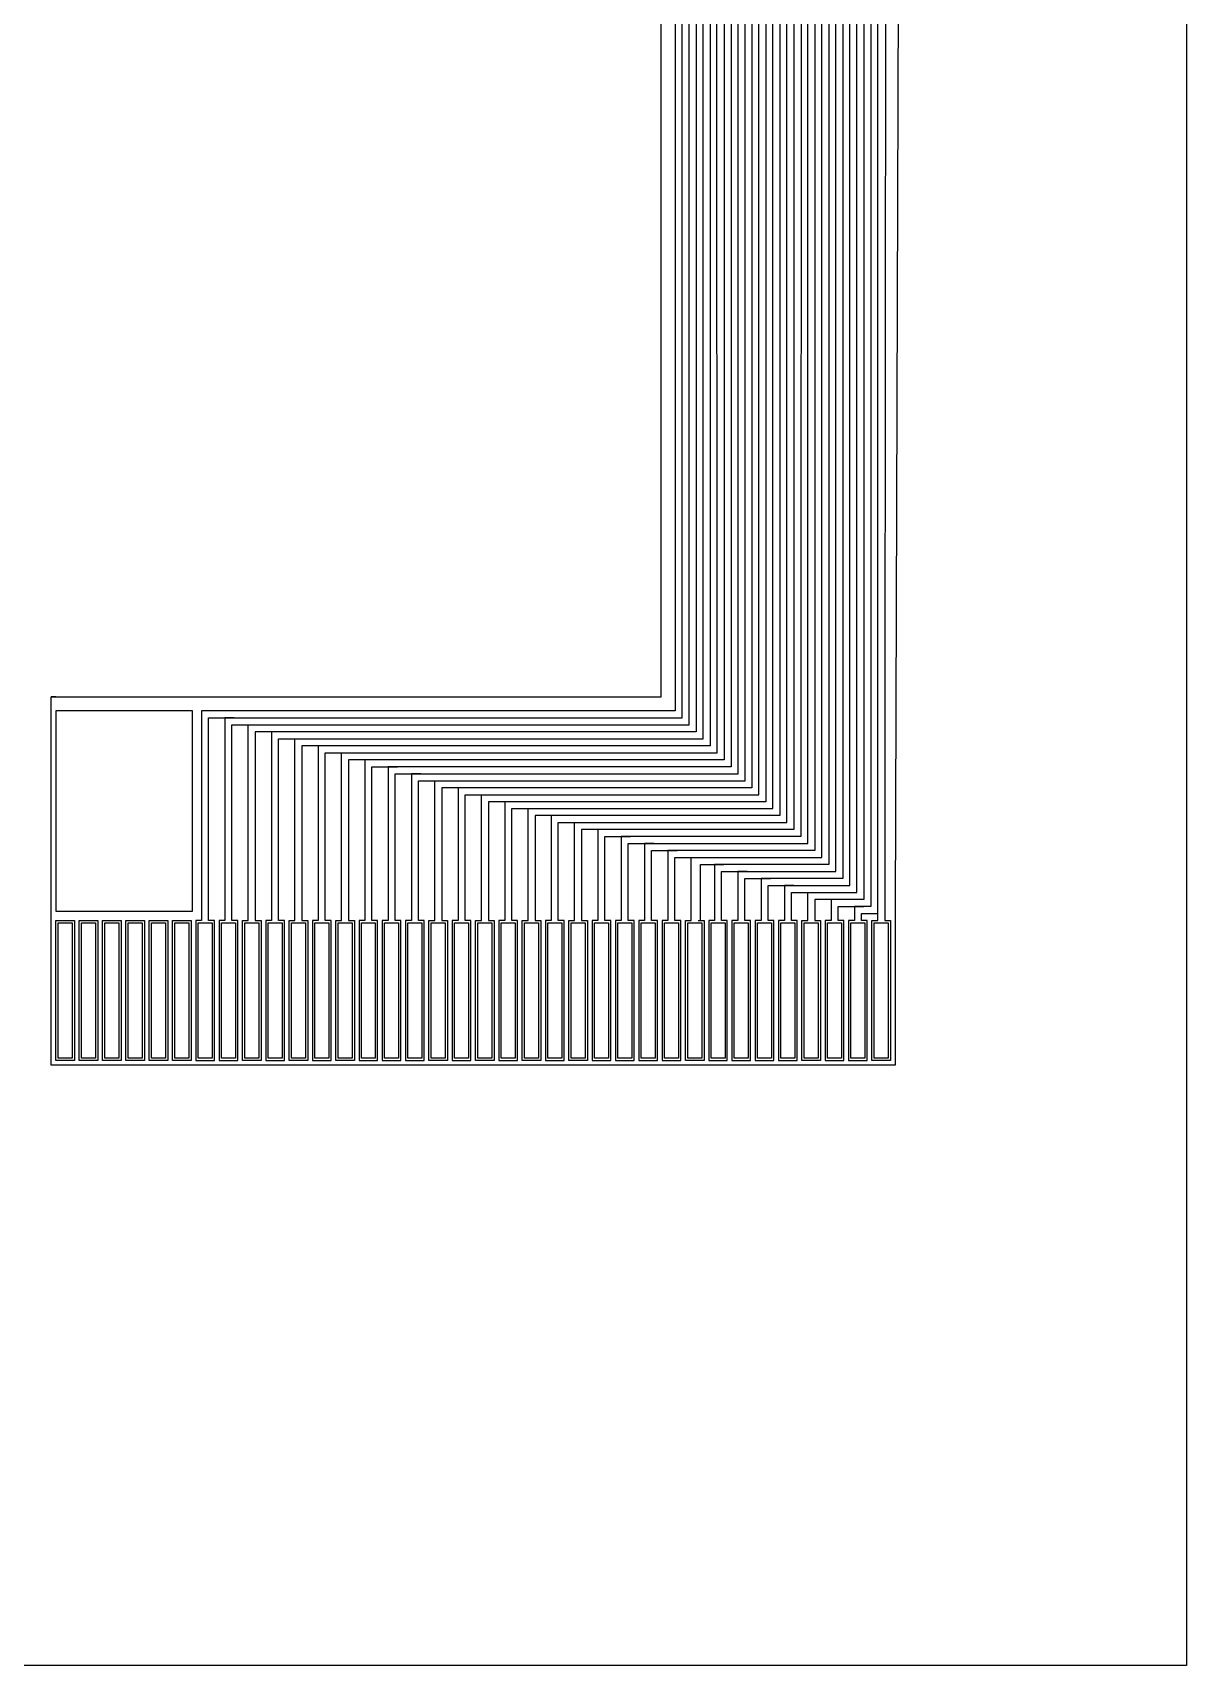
# Model space of a CAD drawing. Header units: inches. Extents: x 30.9 to 70.9, y 33.3 to 103.3.
# Drawn here: x 46.18 to 70.93, y 33.29 to 68.29 of the extents above; entities that cross this region are included whole.
import ezdxf

# ---------------------------------------------------------------- set-up
doc = ezdxf.new("R2010")
doc.units = ezdxf.units.IN
doc.header["$MEASUREMENT"] = 0
for name, color, linetype in [('Foil', 5, 'Continuous'), ('Hole', 1, 'Continuous'), ('Outline', 93, 'Continuous'), ('Raster', 2, 'Continuous')]:
    doc.layers.add(name, color=color, linetype=linetype)

msp = doc.modelspace()

# ---------------------------------------------------------------- linework, layer by layer
at = {"layer": 'Foil'}
for p, q in [((70.927, 103.286), (70.927, 33.286)), ((59.96, 80.751), (59.96, 53.751)), ((60.11, 53.751), (60.11, 80.751)), ((60.26, 53.751), (60.26, 80.751)), ((60.41, 80.751), (60.41, 53.751)), ((60.56, 53.751), (60.56, 80.751)), ((60.71, 80.751), (60.71, 53.751)), ((60.86, 53.751), (60.852, 80.776)), ((61.01, 80.751), (61.01, 53.751)), ((61.16, 80.751), (61.16, 53.751)), ((61.31, 53.751), (61.31, 80.751)), ((61.46, 53.751), (61.46, 80.751)), ((61.61, 80.751), (61.61, 53.751)), ((61.76, 53.751), (61.76, 80.751)), ((61.91, 80.751), (61.91, 53.751)), ((62.06, 53.751), (62.06, 80.751)), ((62.21, 80.751), (62.21, 53.751)), ((62.36, 53.751), (62.36, 80.751)), ((62.51, 80.751), (62.51, 53.751)), ((62.662, 80.789), (62.66, 53.751)), ((62.81, 53.751), (62.81, 80.751)), ((62.96, 80.751), (62.96, 53.751)), ((63.11, 53.751), (63.11, 80.751)), ((63.26, 80.751), (63.26, 53.751)), ((63.41, 53.751), (63.41, 80.751)), ((63.56, 80.751), (63.56, 53.751)), ((63.71, 53.751), (63.71, 80.751)), ((63.86, 53.751), (63.86, 80.751)), ((64.01, 80.751), (64.01, 53.751)), ((64.16, 80.751), (64.16, 53.751)), ((64.31, 53.751), (64.31, 80.751)), ((64.485, 80.793), (64.46, 53.751)), ((49.606, 53.751), (46.681, 53.751)), ((46.681, 53.751), (46.681, 49.451)), ((49.606, 49.451), (49.606, 53.751)), ((59.96, 53.751), (49.806, 53.751)), ((49.806, 53.751), (49.806, 49.251)), ((49.956, 49.251), (49.956, 53.601)), ((49.956, 53.601), (60.11, 53.601)), ((50.506, 53.601), (50.306, 53.601)), ((50.306, 53.601), (50.306, 49.251)), ((60.11, 53.601), (60.11, 53.751)), ((60.26, 53.451), (60.26, 53.751)), ((60.41, 53.751), (60.41, 53.301)), ((60.56, 53.151), (60.56, 53.751)), ((60.71, 53.751), (60.71, 53.001)), ((60.86, 52.851), (60.86, 53.751)), ((61.01, 53.751), (61.01, 52.701)), ((61.16, 53.751), (61.16, 52.551)), ((61.31, 52.401), (61.31, 53.751)), ((61.46, 52.251), (61.46, 53.751)), ((61.61, 53.751), (61.61, 52.101)), ((61.76, 51.951), (61.76, 53.751)), ((61.91, 53.751), (61.91, 51.801)), ((62.06, 51.651), (62.06, 53.751)), ((62.21, 53.751), (62.21, 51.501)), ((62.36, 51.351), (62.36, 53.751)), ((62.51, 53.751), (62.51, 51.201)), ((62.66, 53.751), (62.66, 51.051)), ((62.81, 50.901), (62.81, 53.751)), ((62.96, 53.751), (62.96, 50.751)), ((63.11, 50.601), (63.11, 53.751)), ((63.26, 53.751), (63.26, 50.451)), ((63.41, 50.301), (63.41, 53.751)), ((63.56, 53.751), (63.56, 50.151)), ((63.71, 50.001), (63.71, 53.751)), ((63.86, 49.851), (63.86, 53.751)), ((64.01, 53.751), (64.01, 49.701)), ((64.16, 53.751), (64.16, 49.551)), ((64.31, 49.551), (64.31, 53.751)), ((64.46, 53.751), (64.456, 49.251)), ((50.456, 49.251), (50.456, 53.451)), ((50.456, 53.451), (50.806, 53.451)), ((50.806, 53.451), (51.006, 53.451)), ((50.806, 49.251), (50.806, 53.451)), ((50.806, 53.451), (60.26, 53.451)), ((60.41, 53.301), (50.956, 53.301)), ((50.956, 53.301), (50.956, 49.251)), ((51.506, 53.301), (51.306, 53.301)), ((51.306, 53.301), (51.306, 49.251)), ((51.456, 49.251), (51.456, 53.151)), ((51.456, 53.151), (51.806, 53.151)), ((51.806, 53.151), (52.006, 53.151)), ((51.806, 49.251), (51.806, 53.151)), ((51.806, 53.151), (60.56, 53.151)), ((60.71, 53.001), (51.956, 53.001)), ((51.956, 53.001), (51.956, 49.251)), ((52.506, 53.001), (52.306, 53.001)), ((52.306, 53.001), (52.306, 49.251)), ((52.456, 49.251), (52.456, 52.851)), ((52.456, 52.851), (52.806, 52.851)), ((52.806, 52.851), (53.006, 52.851)), ((52.806, 49.251), (52.806, 52.851)), ((52.806, 52.851), (60.86, 52.851)), ((61.01, 52.701), (52.956, 52.701)), ((52.956, 52.701), (52.956, 49.251)), ((53.506, 52.701), (53.306, 52.701)), ((53.306, 52.701), (53.306, 49.251)), ((53.456, 49.251), (53.456, 52.551)), ((53.456, 52.551), (53.806, 52.551)), ((53.806, 52.551), (54.006, 52.551)), ((61.16, 52.551), (53.806, 52.551)), ((53.806, 52.551), (53.806, 49.251)), ((53.956, 49.251), (53.956, 52.401)), ((53.956, 52.401), (61.31, 52.401)), ((54.506, 52.401), (54.306, 52.401)), ((54.306, 52.401), (54.306, 49.251)), ((54.456, 49.251), (54.456, 52.251)), ((54.456, 52.251), (54.806, 52.251)), ((54.806, 52.251), (55.006, 52.251)), ((54.806, 49.251), (54.806, 52.251)), ((54.806, 52.251), (61.46, 52.251)), ((61.61, 52.101), (54.956, 52.101)), ((54.956, 52.101), (54.956, 49.251)), ((55.506, 52.101), (55.306, 52.101)), ((55.306, 52.101), (55.306, 49.251)), ((55.456, 49.251), (55.456, 51.951)), ((55.456, 51.951), (55.806, 51.951)), ((55.806, 51.951), (56.006, 51.951)), ((55.806, 49.251), (55.806, 51.951)), ((55.806, 51.951), (61.76, 51.951)), ((61.91, 51.801), (55.956, 51.801)), ((55.956, 51.801), (55.956, 49.251)), ((56.506, 51.801), (56.306, 51.801)), ((56.306, 51.801), (56.306, 49.251)), ((56.456, 49.251), (56.456, 51.651)), ((56.456, 51.651), (56.806, 51.651)), ((56.806, 51.651), (57.006, 51.651)), ((56.806, 49.251), (56.806, 51.651)), ((56.806, 51.651), (62.06, 51.651)), ((62.21, 51.501), (56.956, 51.501)), ((56.956, 51.501), (56.956, 49.251)), ((57.506, 51.501), (57.306, 51.501)), ((57.306, 51.501), (57.306, 49.251)), ((57.456, 49.251), (57.456, 51.351)), ((57.456, 51.351), (57.806, 51.351)), ((57.806, 51.351), (58.006, 51.351)), ((57.806, 49.251), (57.806, 51.351)), ((57.806, 51.351), (62.36, 51.351)), ((62.51, 51.201), (57.956, 51.201)), ((57.956, 51.201), (57.956, 49.251)), ((58.506, 51.201), (58.306, 51.201)), ((58.306, 51.201), (58.306, 49.251)), ((58.456, 49.251), (58.456, 51.051)), ((58.456, 51.051), (58.806, 51.051)), ((58.806, 51.051), (59.006, 51.051)), ((62.66, 51.051), (58.806, 51.051)), ((58.806, 51.051), (58.806, 49.251)), ((58.956, 49.251), (58.956, 50.901)), ((58.956, 50.901), (62.81, 50.901)), ((59.506, 50.901), (59.306, 50.901)), ((59.306, 50.901), (59.306, 49.251)), ((59.456, 49.251), (59.456, 50.751)), ((59.456, 50.751), (59.806, 50.751)), ((59.806, 50.751), (60.006, 50.751)), ((62.96, 50.751), (59.806, 50.751)), ((59.806, 50.751), (59.806, 49.251)), ((59.956, 49.251), (59.956, 50.601)), ((59.956, 50.601), (63.11, 50.601)), ((60.306, 49.251), (60.306, 50.601)), ((60.306, 50.601), (60.506, 50.601)), ((60.506, 49.251), (60.506, 50.451)), ((60.506, 50.451), (60.806, 50.451)), ((60.806, 50.451), (61.006, 50.451)), ((63.26, 50.451), (60.806, 50.451)), ((60.806, 50.451), (60.806, 49.251)), ((60.956, 49.251), (60.956, 50.301)), ((60.956, 50.301), (63.41, 50.301)), ((61.506, 50.301), (61.306, 50.301)), ((61.306, 50.301), (61.306, 49.251)), ((61.456, 49.251), (61.456, 50.151)), ((61.456, 50.151), (61.806, 50.151)), ((61.806, 50.151), (62.006, 50.151)), ((63.56, 50.151), (61.806, 50.151)), ((61.806, 50.151), (61.806, 49.251)), ((61.956, 49.251), (61.956, 50.001)), ((61.956, 50.001), (63.71, 50.001)), ((62.506, 50.001), (62.306, 50.001)), ((62.306, 50.001), (62.306, 49.251)), ((62.456, 49.251), (62.456, 49.851)), ((62.456, 49.851), (62.806, 49.851)), ((62.806, 49.851), (63.006, 49.851)), ((62.806, 49.251), (62.806, 49.851)), ((62.806, 49.851), (63.86, 49.851)), ((62.956, 49.701), (62.956, 49.251)), ((64.01, 49.701), (62.956, 49.701)), ((63.506, 49.701), (63.306, 49.701)), ((63.306, 49.701), (63.306, 49.251)), ((46.681, 49.451), (49.606, 49.451)), ((63.456, 49.251), (63.456, 49.551)), ((63.456, 49.551), (63.806, 49.551)), ((63.806, 49.551), (64.006, 49.551)), ((64.16, 49.551), (63.806, 49.551)), ((63.806, 49.551), (63.806, 49.251)), ((63.956, 49.251), (63.956, 49.401)), ((63.956, 49.401), (64.31, 49.401)), ((64.306, 49.251), (64.31, 49.401)), ((64.31, 49.401), (64.31, 49.601)), ((64.31, 49.401), (64.31, 49.551)), ((46.681, 46.251), (46.681, 49.251)), ((46.681, 49.251), (47.081, 49.251)), ((47.081, 49.251), (47.081, 46.251)), ((47.181, 46.251), (47.181, 49.251)), ((47.181, 49.251), (47.581, 49.251)), ((47.581, 49.251), (47.581, 46.251)), ((47.681, 46.251), (47.681, 49.251)), ((47.681, 49.251), (48.081, 49.251)), ((48.081, 49.251), (48.081, 46.251)), ((48.181, 46.251), (48.181, 49.251)), ((48.181, 49.251), (48.581, 49.251)), ((48.581, 49.251), (48.581, 46.251)), ((48.681, 46.251), (48.681, 49.251)), ((48.681, 49.251), (49.081, 49.251)), ((49.081, 49.251), (49.081, 46.251)), ((49.181, 46.251), (49.181, 49.251)), ((49.181, 49.251), (49.581, 49.251)), ((49.581, 49.251), (49.581, 46.251)), ((49.806, 49.251), (49.681, 49.251)), ((49.681, 49.251), (49.681, 46.251)), ((50.081, 49.251), (49.956, 49.251)), ((50.081, 46.251), (50.081, 49.251)), ((50.306, 49.251), (50.181, 49.251)), ((50.181, 49.251), (50.181, 46.251)), ((50.581, 49.251), (50.456, 49.251)), ((50.581, 46.251), (50.581, 49.251)), ((50.681, 46.251), (50.681, 49.251)), ((50.681, 49.251), (50.806, 49.251)), ((50.956, 49.251), (51.081, 49.251)), ((51.081, 49.251), (51.081, 46.251)), ((51.306, 49.251), (51.181, 49.251)), ((51.181, 49.251), (51.181, 46.251)), ((51.581, 49.251), (51.456, 49.251)), ((51.581, 46.251), (51.581, 49.251)), ((51.681, 46.251), (51.681, 49.251)), ((51.681, 49.251), (51.806, 49.251)), ((51.956, 49.251), (52.081, 49.251)), ((52.081, 49.251), (52.081, 46.251)), ((52.306, 49.251), (52.181, 49.251)), ((52.181, 49.251), (52.181, 46.251)), ((52.581, 49.251), (52.456, 49.251)), ((52.581, 46.251), (52.581, 49.251)), ((52.681, 46.251), (52.681, 49.251)), ((52.681, 49.251), (52.806, 49.251)), ((52.956, 49.251), (53.081, 49.251)), ((53.081, 49.251), (53.081, 46.251)), ((53.306, 49.251), (53.181, 49.251)), ((53.181, 49.251), (53.181, 46.251)), ((53.581, 49.251), (53.456, 49.251)), ((53.581, 46.251), (53.581, 49.251)), ((53.806, 49.251), (53.681, 49.251)), ((53.681, 49.251), (53.681, 46.251)), ((54.081, 49.251), (53.956, 49.251)), ((54.081, 46.251), (54.081, 49.251)), ((54.306, 49.251), (54.181, 49.251)), ((54.181, 49.251), (54.181, 46.251)), ((54.581, 49.251), (54.456, 49.251)), ((54.581, 46.251), (54.581, 49.251)), ((54.681, 46.251), (54.681, 49.251)), ((54.681, 49.251), (54.806, 49.251)), ((54.956, 49.251), (55.081, 49.251)), ((55.081, 49.251), (55.081, 46.251)), ((55.306, 49.251), (55.181, 49.251)), ((55.181, 49.251), (55.181, 46.251)), ((55.581, 49.251), (55.456, 49.251)), ((55.581, 46.251), (55.581, 49.251)), ((55.681, 46.251), (55.681, 49.251)), ((55.681, 49.251), (55.806, 49.251)), ((55.956, 49.251), (56.081, 49.251)), ((56.081, 49.251), (56.081, 46.251)), ((56.306, 49.251), (56.181, 49.251)), ((56.181, 49.251), (56.181, 46.251)), ((56.581, 49.251), (56.456, 49.251)), ((56.581, 46.251), (56.581, 49.251)), ((56.681, 46.251), (56.681, 49.251)), ((56.681, 49.251), (56.806, 49.251)), ((56.956, 49.251), (57.081, 49.251)), ((57.081, 49.251), (57.081, 46.251)), ((57.306, 49.251), (57.181, 49.251)), ((57.181, 49.251), (57.181, 46.251)), ((57.581, 49.251), (57.456, 49.251)), ((57.581, 46.251), (57.581, 49.251)), ((57.681, 46.251), (57.681, 49.251)), ((57.681, 49.251), (57.806, 49.251)), ((57.956, 49.251), (58.081, 49.251)), ((58.081, 49.251), (58.081, 46.251)), ((58.306, 49.251), (58.181, 49.251)), ((58.181, 49.251), (58.181, 46.251)), ((58.581, 49.251), (58.456, 49.251)), ((58.581, 46.251), (58.581, 49.251)), ((58.806, 49.251), (58.681, 49.251)), ((58.681, 49.251), (58.681, 46.251)), ((59.081, 49.251), (58.956, 49.251)), ((59.081, 46.251), (59.081, 49.251)), ((59.306, 49.251), (59.181, 49.251)), ((59.181, 49.251), (59.181, 46.251)), ((59.581, 49.251), (59.456, 49.251)), ((59.581, 46.251), (59.581, 49.251)), ((59.806, 49.251), (59.681, 49.251)), ((59.681, 49.251), (59.681, 46.251)), ((60.081, 49.251), (59.956, 49.251)), ((60.081, 46.251), (60.081, 49.251)), ((60.181, 46.251), (60.181, 49.251)), ((60.181, 49.251), (60.306, 49.251)), ((60.456, 49.251), (60.581, 49.251)), ((60.581, 49.251), (60.581, 46.251)), ((60.806, 49.251), (60.681, 49.251)), ((60.681, 49.251), (60.681, 46.251)), ((61.081, 49.251), (60.956, 49.251)), ((61.081, 46.251), (61.081, 49.251)), ((61.306, 49.251), (61.181, 49.251)), ((61.181, 49.251), (61.181, 46.251)), ((61.581, 49.251), (61.456, 49.251)), ((61.581, 46.251), (61.581, 49.251)), ((61.806, 49.251), (61.681, 49.251)), ((61.681, 49.251), (61.681, 46.251)), ((62.081, 49.251), (61.956, 49.251)), ((62.081, 46.251), (62.081, 49.251)), ((62.306, 49.251), (62.181, 49.251)), ((62.181, 49.251), (62.181, 46.251)), ((62.581, 49.251), (62.456, 49.251)), ((62.581, 46.251), (62.581, 49.251)), ((62.681, 46.251), (62.681, 49.251)), ((62.681, 49.251), (62.806, 49.251)), ((62.956, 49.251), (63.081, 49.251)), ((63.081, 49.251), (63.081, 46.251)), ((63.306, 49.251), (63.181, 49.251)), ((63.181, 49.251), (63.181, 46.251)), ((63.581, 49.251), (63.456, 49.251)), ((63.581, 46.251), (63.581, 49.251)), ((63.806, 49.251), (63.681, 49.251)), ((63.681, 49.251), (63.681, 46.251)), ((64.081, 49.251), (63.956, 49.251)), ((64.081, 46.251), (64.081, 49.251)), ((64.181, 46.251), (64.181, 49.251)), ((64.181, 49.251), (64.306, 49.251)), ((64.456, 49.251), (64.581, 49.251)), ((64.581, 49.251), (64.581, 46.251)), ((47.081, 46.251), (46.681, 46.251)), ((47.581, 46.251), (47.181, 46.251)), ((48.081, 46.251), (47.681, 46.251)), ((48.581, 46.251), (48.181, 46.251)), ((49.081, 46.251), (48.681, 46.251)), ((49.581, 46.251), (49.181, 46.251)), ((49.681, 46.251), (50.081, 46.251)), ((50.181, 46.251), (50.581, 46.251)), ((51.081, 46.251), (50.681, 46.251)), ((51.181, 46.251), (51.581, 46.251)), ((52.081, 46.251), (51.681, 46.251)), ((52.181, 46.251), (52.581, 46.251)), ((53.081, 46.251), (52.681, 46.251)), ((53.181, 46.251), (53.581, 46.251)), ((53.681, 46.251), (54.081, 46.251)), ((54.181, 46.251), (54.581, 46.251)), ((55.081, 46.251), (54.681, 46.251)), ((55.181, 46.251), (55.581, 46.251)), ((56.081, 46.251), (55.681, 46.251)), ((56.181, 46.251), (56.581, 46.251)), ((57.081, 46.251), (56.681, 46.251)), ((57.181, 46.251), (57.581, 46.251)), ((58.081, 46.251), (57.681, 46.251)), ((58.181, 46.251), (58.581, 46.251)), ((58.681, 46.251), (59.081, 46.251)), ((59.181, 46.251), (59.581, 46.251)), ((59.681, 46.251), (60.081, 46.251)), ((60.581, 46.251), (60.181, 46.251)), ((60.681, 46.251), (61.081, 46.251)), ((61.181, 46.251), (61.581, 46.251)), ((61.681, 46.251), (62.081, 46.251)), ((62.181, 46.251), (62.581, 46.251)), ((63.081, 46.251), (62.681, 46.251)), ((63.181, 46.251), (63.581, 46.251)), ((63.681, 46.251), (64.081, 46.251)), ((64.581, 46.251), (64.181, 46.251)), ((70.927, 33.286), (30.927, 33.286))]:
    msp.add_line(p, q, dxfattribs=at)
at = {"layer": 'Hole'}
for p, q in [((70.927, 103.286), (70.927, 33.286)), ((46.731, 46.301), (46.731, 49.201)), ((46.731, 49.201), (47.031, 49.201)), ((47.031, 49.201), (47.031, 46.301)), ((47.231, 46.301), (47.231, 49.201)), ((47.231, 49.201), (47.531, 49.201)), ((47.531, 49.201), (47.531, 46.301)), ((47.731, 46.301), (47.731, 49.201)), ((47.731, 49.201), (48.031, 49.201)), ((48.031, 49.201), (48.031, 46.301)), ((48.231, 46.301), (48.231, 49.201)), ((48.231, 49.201), (48.531, 49.201)), ((48.531, 49.201), (48.531, 46.301)), ((48.731, 46.301), (48.731, 49.201)), ((48.731, 49.201), (49.031, 49.201)), ((49.031, 49.201), (49.031, 46.301)), ((49.231, 46.301), (49.231, 49.201)), ((49.231, 49.201), (49.531, 49.201)), ((49.531, 49.201), (49.531, 46.301)), ((49.731, 46.301), (49.731, 49.201)), ((49.731, 49.201), (50.031, 49.201)), ((50.031, 49.201), (50.031, 46.301)), ((50.231, 46.301), (50.231, 49.201)), ((50.231, 49.201), (50.531, 49.201)), ((50.531, 49.201), (50.531, 46.301)), ((50.731, 46.301), (50.731, 49.201)), ((50.731, 49.201), (51.031, 49.201)), ((51.031, 49.201), (51.031, 46.301)), ((51.231, 46.301), (51.231, 49.201)), ((51.231, 49.201), (51.531, 49.201)), ((51.531, 49.201), (51.531, 46.301)), ((51.731, 46.301), (51.731, 49.201)), ((51.731, 49.201), (52.031, 49.201)), ((52.031, 49.201), (52.031, 46.301)), ((52.231, 46.301), (52.231, 49.201)), ((52.231, 49.201), (52.531, 49.201)), ((52.531, 49.201), (52.531, 46.301)), ((52.731, 46.301), (52.731, 49.201)), ((52.731, 49.201), (53.031, 49.201)), ((53.031, 49.201), (53.031, 46.301)), ((53.231, 46.301), (53.231, 49.201)), ((53.231, 49.201), (53.531, 49.201)), ((53.531, 49.201), (53.531, 46.301)), ((53.731, 46.301), (53.731, 49.201)), ((53.731, 49.201), (54.031, 49.201)), ((54.031, 49.201), (54.031, 46.301)), ((54.231, 46.301), (54.231, 49.201)), ((54.231, 49.201), (54.531, 49.201)), ((54.531, 49.201), (54.531, 46.301)), ((54.731, 46.301), (54.731, 49.201)), ((54.731, 49.201), (55.031, 49.201)), ((55.031, 49.201), (55.031, 46.301)), ((55.231, 46.301), (55.231, 49.201)), ((55.231, 49.201), (55.531, 49.201)), ((55.531, 49.201), (55.531, 46.301)), ((55.731, 46.301), (55.731, 49.201)), ((55.731, 49.201), (56.031, 49.201)), ((56.031, 49.201), (56.031, 46.301)), ((56.231, 46.301), (56.231, 49.201)), ((56.231, 49.201), (56.531, 49.201)), ((56.531, 49.201), (56.531, 46.301)), ((56.731, 46.301), (56.731, 49.201)), ((56.731, 49.201), (57.031, 49.201)), ((57.031, 49.201), (57.031, 46.301)), ((57.231, 46.301), (57.231, 49.201)), ((57.231, 49.201), (57.531, 49.201)), ((57.531, 49.201), (57.531, 46.301)), ((57.731, 46.301), (57.731, 49.201)), ((57.731, 49.201), (58.031, 49.201)), ((58.031, 49.201), (58.031, 46.301)), ((58.231, 46.301), (58.231, 49.201)), ((58.231, 49.201), (58.531, 49.201)), ((58.531, 49.201), (58.531, 46.301)), ((58.731, 46.301), (58.731, 49.201)), ((58.731, 49.201), (59.031, 49.201)), ((59.031, 49.201), (59.031, 46.301)), ((59.231, 46.301), (59.231, 49.201)), ((59.231, 49.201), (59.531, 49.201)), ((59.531, 49.201), (59.531, 46.301)), ((59.731, 46.301), (59.731, 49.201)), ((59.731, 49.201), (60.031, 49.201)), ((60.031, 49.201), (60.031, 46.301)), ((60.231, 46.301), (60.231, 49.201)), ((60.231, 49.201), (60.531, 49.201)), ((60.531, 49.201), (60.531, 46.301)), ((60.731, 46.301), (60.731, 49.201)), ((60.731, 49.201), (61.031, 49.201)), ((61.031, 49.201), (61.031, 46.301)), ((61.231, 46.301), (61.231, 49.201)), ((61.231, 49.201), (61.531, 49.201)), ((61.531, 49.201), (61.531, 46.301)), ((61.731, 46.301), (61.731, 49.201)), ((61.731, 49.201), (62.031, 49.201)), ((62.031, 49.201), (62.031, 46.301)), ((62.231, 46.301), (62.231, 49.201)), ((62.231, 49.201), (62.531, 49.201)), ((62.531, 49.201), (62.531, 46.301)), ((62.731, 46.301), (62.731, 49.201)), ((62.731, 49.201), (63.031, 49.201)), ((63.031, 49.201), (63.031, 46.301)), ((63.231, 46.301), (63.231, 49.201)), ((63.231, 49.201), (63.531, 49.201)), ((63.531, 49.201), (63.531, 46.301)), ((63.731, 46.301), (63.731, 49.201)), ((63.731, 49.201), (64.031, 49.201)), ((64.031, 49.201), (64.031, 46.301)), ((64.231, 46.301), (64.231, 49.201)), ((64.231, 49.201), (64.531, 49.201)), ((64.531, 49.201), (64.531, 46.301)), ((47.031, 46.301), (46.731, 46.301)), ((47.531, 46.301), (47.231, 46.301)), ((48.031, 46.301), (47.731, 46.301)), ((48.531, 46.301), (48.231, 46.301)), ((49.031, 46.301), (48.731, 46.301)), ((49.531, 46.301), (49.231, 46.301)), ((50.031, 46.301), (49.731, 46.301)), ((50.531, 46.301), (50.231, 46.301)), ((51.031, 46.301), (50.731, 46.301)), ((51.531, 46.301), (51.231, 46.301)), ((52.031, 46.301), (51.731, 46.301)), ((52.531, 46.301), (52.231, 46.301)), ((53.031, 46.301), (52.731, 46.301)), ((53.531, 46.301), (53.231, 46.301)), ((54.031, 46.301), (53.731, 46.301)), ((54.531, 46.301), (54.231, 46.301)), ((55.031, 46.301), (54.731, 46.301)), ((55.531, 46.301), (55.231, 46.301)), ((56.031, 46.301), (55.731, 46.301)), ((56.531, 46.301), (56.231, 46.301)), ((57.031, 46.301), (56.731, 46.301)), ((57.531, 46.301), (57.231, 46.301)), ((58.031, 46.301), (57.731, 46.301)), ((58.531, 46.301), (58.231, 46.301)), ((59.031, 46.301), (58.731, 46.301)), ((59.531, 46.301), (59.231, 46.301)), ((60.031, 46.301), (59.731, 46.301)), ((60.531, 46.301), (60.231, 46.301)), ((61.031, 46.301), (60.731, 46.301)), ((61.531, 46.301), (61.231, 46.301)), ((62.031, 46.301), (61.731, 46.301)), ((62.531, 46.301), (62.231, 46.301)), ((63.031, 46.301), (62.731, 46.301)), ((63.531, 46.301), (63.231, 46.301)), ((64.031, 46.301), (63.731, 46.301)), ((64.531, 46.301), (64.231, 46.301)), ((70.927, 33.286), (30.927, 33.286))]:
    msp.add_line(p, q, dxfattribs=at)
at = {"layer": 'Outline'}
for p, q in [((70.927, 103.286), (70.927, 33.286)), ((59.66, 54.051), (59.66, 80.751)), ((64.785, 80.793), (64.681, 49.451)), ((46.681, 54.051), (46.581, 54.051)), ((46.581, 54.051), (59.66, 54.051)), ((64.681, 49.451), (64.681, 46.151)), ((64.681, 46.151), (46.581, 46.151)), ((70.927, 33.286), (30.927, 33.286))]:
    msp.add_line(p, q, dxfattribs=at)
msp.add_lwpolyline([(46.581, 46.151), (46.581, 54.051)], dxfattribs=at)
at = {"layer": 'Raster'}
for p, q in [((70.927, 103.286), (70.927, 33.286)), ((70.927, 33.286), (30.927, 33.286))]:
    msp.add_line(p, q, dxfattribs=at)

doc.saveas('drawing.dxf')
